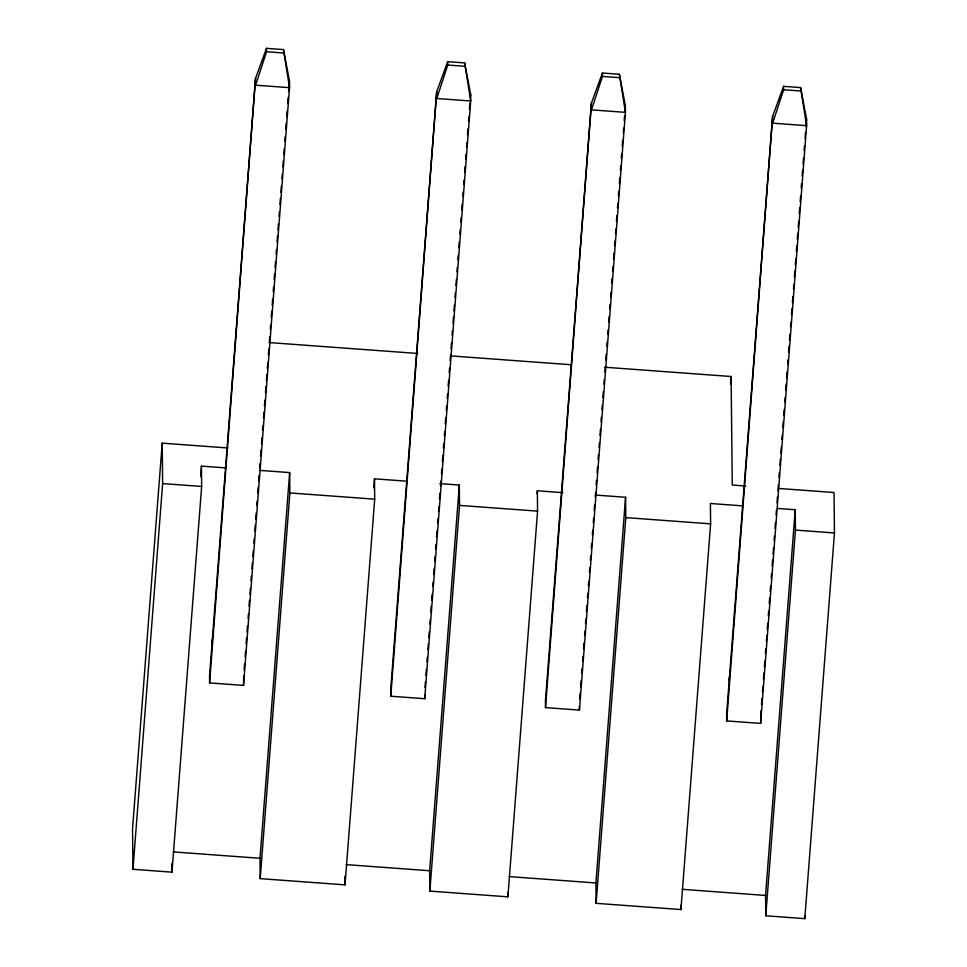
<?xml version="1.0" encoding="UTF-8"?>
<svg xmlns="http://www.w3.org/2000/svg" width="967" height="967" viewBox="0 0 967 967"><rect width="100%" height="100%" fill="white"/><g stroke="black" fill="none" stroke-linecap="round" stroke-linejoin="round"><path stroke-width="1.45" d="M227.813 447.975L162.214 443.152L132.539 828.864L132.963 869.285L171.981 872.161L201.656 486.449L201.45 466.106L225.371 467.859M132.963 869.285L162.637 483.585L162.214 443.152M200.64 476.61L201.45 466.106M255.518 78.4L209.525 676.138L209.597 682.92L243.527 685.41L289.52 87.671L289.447 80.89L283.476 49.595L266.505 48.35L255.518 78.4L209.597 682.92M243.672 675.74L243.527 685.41M244.119 669.95L244.615 663.567M245.122 656.944L245.57 651.154M246.114 643.998L246.585 637.978M247.044 631.947L247.504 625.927M248.084 618.397L248.434 613.888M249.015 606.357L249.474 600.338M249.945 594.306L250.405 588.287M250.985 580.756L251.335 576.247M251.916 568.717L252.375 562.697M252.834 556.666L253.306 550.646M253.886 543.116L254.224 538.607M254.805 531.076L255.276 525.057M255.735 519.025L256.195 513.006M256.775 505.475L257.125 500.966M257.705 493.436L258.165 487.416M258.624 481.385L259.096 475.365M259.676 467.835L260.014 463.326M260.594 455.795L261.066 449.776M261.525 443.744L261.984 437.725M262.565 430.194L262.915 425.685M263.495 418.155L263.955 412.135M264.426 406.104L264.885 400.084M265.466 392.554L265.925 386.534M266.396 380.514L266.856 374.495M267.315 368.463L267.786 362.444M268.367 354.913L268.826 348.894M269.285 342.874L269.757 336.854M270.325 329.324L270.675 324.803M271.256 317.273L271.715 311.253M272.186 305.234L272.646 299.214M273.226 291.683L273.576 287.163M274.157 279.632L274.616 273.613M275.075 267.593L275.547 261.574M276.127 254.043L276.465 249.522M277.046 241.992L277.517 235.972M277.976 229.953L278.436 223.933M279.016 216.403L279.366 211.882M279.947 204.351L280.406 198.332M280.877 192.312L281.337 186.293M281.917 178.762L282.267 174.241M282.848 166.711L283.307 160.691M283.766 154.672L284.238 148.64M284.818 141.122L285.156 136.601M285.736 129.07L286.208 123.051M286.667 117.031L287.126 111M287.707 103.481L288.166 97.449M288.637 91.43L289.447 80.89M407.228 481.228L374.495 478.822L374.7 499.165L345.026 884.865L260.208 878.64L259.99 858.285L289.665 472.585L259.76 470.385M260.208 878.64L289.882 492.94L289.665 472.585M373.794 487.827L374.495 478.822M436.697 91.708L390.716 689.447L390.777 696.228L424.718 698.718L470.699 100.991L470.639 94.21L464.656 62.903L447.697 61.658L436.697 91.708L390.777 696.228M424.972 687.597L425.42 681.82M425.915 675.377L426.374 669.357M426.955 661.827L427.305 657.306M427.885 649.776L428.345 643.756M428.816 637.736L429.275 631.717M429.856 624.186L430.206 619.666M430.786 612.135L431.246 606.116M431.705 600.096L432.176 594.076M432.757 586.546L433.095 582.025M433.675 574.495L434.147 568.475M434.715 560.945L435.065 556.436M435.646 548.905L435.996 544.385M436.576 536.854L437.036 530.835M437.616 523.304L437.966 518.795M438.547 511.265L438.885 506.744M439.465 499.214L439.937 493.194M440.517 485.664L440.855 481.155M441.435 473.625L441.786 469.104M442.366 461.573L442.826 455.554M443.406 448.023L443.756 443.515M444.337 435.984L444.687 431.463M445.267 423.933L445.727 417.913M446.307 410.383L446.657 405.874M447.238 398.344L447.576 393.823M448.156 386.292L448.628 380.273M449.196 372.742L449.546 368.234M450.126 360.703L450.586 354.684M451.057 348.652L451.516 342.632M452.097 335.102L452.447 330.593M453.027 323.063L453.487 317.043M453.946 311.011L454.417 304.992M454.998 297.461L455.336 292.953M455.916 285.422L456.388 279.403M456.968 271.872L457.306 267.351M457.887 259.821L458.237 255.312M458.817 247.782L459.277 241.762M459.857 234.232L460.207 229.711M460.788 222.18L461.138 217.672M461.718 210.141L462.178 204.122M462.758 196.591L463.108 192.07M463.677 184.54L464.027 180.031M464.607 172.501L465.079 166.469M465.647 158.951L465.997 154.43M466.577 146.899L466.928 142.391M467.508 134.86L467.968 128.829M468.548 121.31L468.898 116.789M469.478 109.259L469.938 103.239M470.397 97.22L470.639 94.21M562.782 492.65L537.362 490.789L537.567 511.132L507.893 896.832L429.856 891.103L429.638 870.747L459.313 485.047L439.973 483.633M429.856 891.103L459.53 505.403L459.313 485.047M537.12 493.786L537.362 490.789M591.429 103.082L545.436 700.809L545.509 707.602L579.438 710.092L625.431 112.353L625.359 105.572L619.376 74.278L602.417 73.033L591.429 103.082L545.509 707.602M579.692 698.972L580.14 693.182M580.635 686.739L581.107 680.72M581.675 673.189L582.025 668.681M582.605 661.15L582.956 656.629M583.536 649.099L583.995 643.079M584.576 635.549L584.926 631.04M585.506 623.51L585.857 618.989M586.425 611.458L586.896 605.439M587.477 597.908L587.815 593.4M588.395 585.869L588.746 581.348M589.447 572.319L589.785 567.798M590.366 560.268L590.716 555.759M591.296 548.229L591.647 543.708M592.336 534.678L592.686 530.158M593.267 522.627L593.617 518.119M594.197 510.588L594.657 504.569M595.237 497.038L595.587 492.517M596.155 484.987L596.506 480.478M597.086 472.948L597.558 466.928M598.126 459.398L598.476 454.877M599.057 447.346L599.407 442.838M599.987 435.307L600.447 429.288M601.027 421.757L601.377 417.236M601.957 409.706L602.296 405.197M602.876 397.667L603.348 391.647M603.928 384.117L604.266 379.596M604.846 372.065L605.197 367.557M605.777 360.026L606.236 354.007M606.817 346.476L607.167 341.955M607.747 334.425L608.098 329.916M608.678 322.386L609.137 316.366M609.718 308.836L610.068 304.315M610.648 296.784L610.987 292.276M611.688 283.234L612.038 278.726M612.607 271.195L612.957 266.674M613.537 259.144L613.997 253.124M614.577 245.594L614.927 241.073M615.508 233.555L615.858 229.034M616.438 221.503L616.898 215.484M617.478 207.953L617.828 203.433M618.409 195.914L618.747 191.393M619.327 183.863L619.799 177.843M620.379 170.313L620.717 165.792M621.298 158.274L621.648 153.753M622.228 146.222L622.688 140.203M623.268 132.672L623.618 128.152M624.198 120.633L624.549 116.113M625.129 108.582L625.359 105.572M743.139 505.898L710.407 503.493L710.612 523.848L680.937 909.548L596.107 903.323L595.902 882.968L625.576 497.268L595.672 495.068M596.107 903.323L625.794 517.611L625.576 497.268M730.544 383.911L731.112 376.501L604.532 367.206M772.609 116.391L726.616 714.129L726.688 720.911L760.618 723.401L806.611 125.674L806.538 118.881L800.567 87.586L783.608 86.341L772.609 116.391L726.688 720.911M761.017 710.6L760.618 723.401M761.476 704.568L761.936 698.549M762.443 692.046L762.89 686.256M763.447 678.979L763.906 672.959M764.377 666.928L764.837 660.908M765.417 653.378L765.767 648.869M766.347 641.339L766.807 635.319M767.266 629.287L767.738 623.268M768.318 615.737L768.656 611.229M769.236 603.698L769.708 597.679M770.167 591.647L770.626 585.627M771.207 578.097L771.557 573.588M772.137 566.058L772.597 560.038M773.068 554.006L773.527 547.987M774.108 540.456L774.458 535.948M775.026 528.417L775.498 522.398M776.078 514.867L776.416 510.346M776.997 502.816L777.468 496.796M777.927 490.777L778.387 484.757M778.967 477.227L779.317 472.706M779.898 465.175L780.357 459.156M780.828 453.136L781.288 447.117M781.868 439.586L782.218 435.065M782.799 427.535L783.258 421.515M783.717 415.496L784.189 409.476M784.769 401.946L785.107 397.425M785.688 389.894L786.159 383.875M786.618 377.855L787.078 371.836M787.658 364.305L788.008 359.784M788.588 352.254L789.048 346.234M789.507 340.215L789.979 334.195M790.559 326.665L790.909 322.144M791.477 314.613L791.949 308.594M792.408 302.574L792.867 296.555M793.448 289.024L793.798 284.503M794.378 276.973L794.838 270.953M795.309 264.934L795.768 258.914M796.349 251.384L796.808 245.352M797.279 239.333L797.739 233.313M798.198 227.293L798.669 221.262M799.25 213.743L799.709 207.712M800.168 201.692L800.64 195.672M801.208 188.142L801.558 183.621M802.139 176.103L802.61 170.071M803.069 164.052L803.529 158.032M804.109 150.501L804.459 145.981M805.04 138.462L805.499 132.431M805.958 126.411L806.538 118.881M778.653 488.444L834.038 492.517L834.461 532.95L804.786 918.65L765.767 915.785L765.55 895.43L795.225 509.73L777.371 508.412M765.767 915.785L795.442 530.085L795.225 509.73M266.505 48.35L266.541 51.747L255.59 85.181L289.52 87.671L283.476 49.595M447.697 61.658L447.733 65.055L436.77 98.501L470.699 100.991L464.656 62.903M602.417 73.033L602.453 76.417L591.502 109.863L625.431 112.353L619.376 74.278M783.608 86.341L783.645 89.738L772.681 123.172L806.611 125.674L800.567 87.586M266.541 51.747L283.512 52.992M447.733 65.055L464.692 66.3M602.453 76.417L619.412 77.662M783.645 89.738L800.603 90.983M270.023 342.632L417.696 353.475M450.84 355.916L571.388 364.764M745.714 486.026L732.249 485.035L731.112 376.501M162.637 483.585L201.656 486.449M289.882 492.94L374.7 499.165M459.53 505.403L537.567 511.132M625.794 517.611L710.612 523.848M795.442 530.085L834.461 532.95M173.262 851.915L259.99 858.285M346.307 864.631L429.638 870.747M509.174 876.598L595.902 882.968M682.206 889.314L765.55 895.43M804.749 915.652L804.786 918.65M729.142 677.867L729.178 680.877M680.889 905.185L680.937 909.548M579.39 706.019L579.438 710.092M507.844 892.481L507.893 896.832M424.67 694.657L424.718 698.718M344.941 876.15L345.026 884.865M212.051 639.876L212.087 642.886M171.896 863.434L171.981 872.161"/></g></svg>
